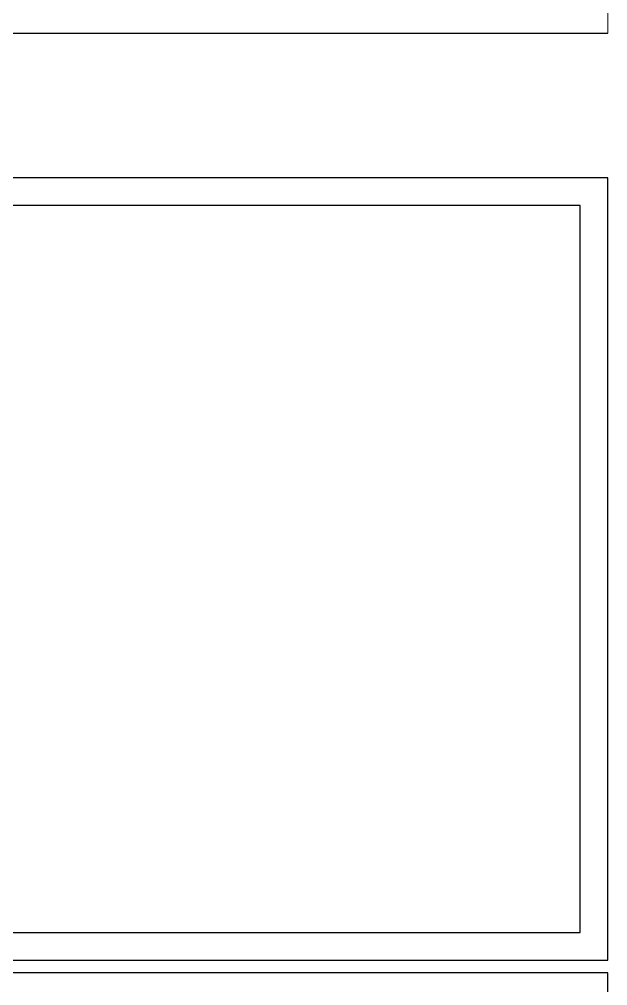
# Model space of a CAD drawing. Header units: feet. Extents: x -21 to 5170, y -254 to 1413.
# Drawn here: x 3436.5 to 3470.7, y 330.3 to 386.3 of the extents above; entities that cross this region are included whole.
import ezdxf

# ---------------------------------------------------------------- set-up
doc = ezdxf.new("R2010")
doc.units = ezdxf.units.FT
doc.header["$MEASUREMENT"] = 0
doc.layers.add('E-ARRY-TABL', color=9, linetype='Continuous')

# ---------------------------------------------------------------- blocks, each defined once
blk = doc.blocks.new('2.2.1_8 Mid Plan View')
at = {"color": 7, "linetype": 'Continuous', "lineweight": 15}
for p, q in [((-0.3006, -3.7368), (-0.3006, 2.6804)), ((3.5556, 2.6804), (0.3011, 2.6804)), ((0.3011, 2.6804), (0.3011, -3.7368)), ((-0.4154, -3.622), (-0.4154, 2.5656))]:
    blk.add_line(p, q, dxfattribs=at)

msp = doc.modelspace()

# ---------------------------------------------------------------- linework, layer by layer
at = {"layer": 'E-ARRY-TABL'}
for p, q in [((3381.14531, 385.5478), (3470.68514, 385.5478)), ((3470.68514, 377.1523), (3381.14531, 377.1523)), ((3470.68514, 331.74151), (3470.68514, 377.1523)), ((3469.08294, 375.55011), (3382.74751, 375.55011)), ((3469.08294, 333.34371), (3469.08294, 375.55011)), ((3382.74751, 333.34371), (3469.08294, 333.34371)), ((3381.14531, 331.74151), (3470.68514, 331.74151)), ((3470.68514, 331.00908), (3381.14531, 331.00908)), ((3470.68514, 285.59829), (3470.68514, 331.00908))]:
    msp.add_line(p, q, dxfattribs=at)

# ---------------------------------------------------------------- block references
at = {"layer": 'E-ARRY-TABL', "xscale": -13.95298604562408, "yscale": 13.95298604562408, "zscale": 13.95298604562408, "rotation": 270}
msp.add_blockref('2.2.1_8 Mid Plan View', (3433.28532, 381.3467), dxfattribs=at)

doc.saveas('drawing.dxf')
